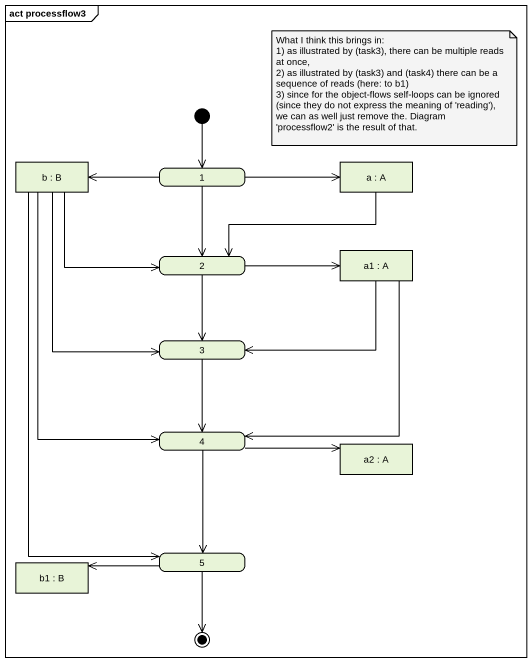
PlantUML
@startuml
mainframe act processflow3
hide empty description
state "b : B" as b <<object>>
state "a : A" as a <<object>>
state "1" as s1
state "2" as s2
state "a1 : A" as a1 <<object>>
state "3" as s3
state "4" as s4
state "a2 : A" as a2 <<object>>
state "b1 : B" as b1 <<object>>
state "5" as s5
[*] --> s1
b -right-> s2
b --> s3
b --> s4
b --> s5
a -left-> s2
s1 -left-> b
s1 -right-> a
s1 --> s2
s2 -right-> a1
s2 --> s3
a1 -left-> s3
a1 --> s4
s3 --> s4
s4 -right-> a2
s4 --> s5
s5 -left-> b1
s5 --> [*]
note as N1
  What I think this brings in:
  1) as illustrated by (task3), there can be multiple reads at once,
  2) as illustrated by (task3) and (task4) there can be a sequence of reads (here: to b1)
  3) since for the object-flows self-loops can be ignored (since they do not express the meaning of 'reading'), we can as well just remove the. Diagram 'processflow2' is the result of that.
end note
@enduml
